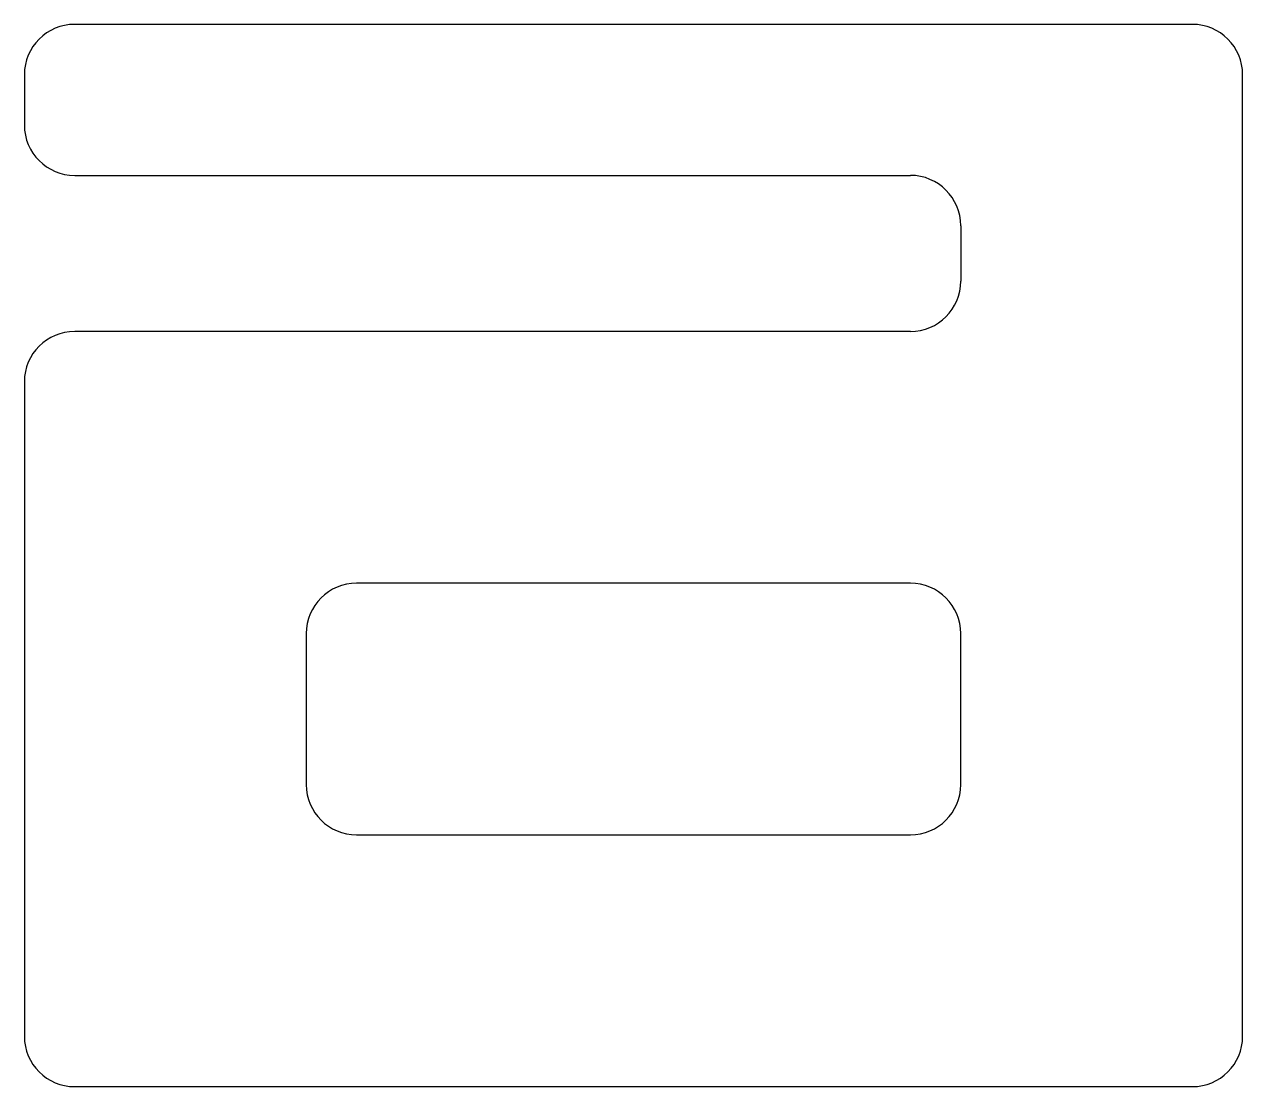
# Model space of a CAD drawing. Header units: millimetres. Extents: x -6.1 to 6.1, y -3.8 to 6.8.
import ezdxf

# ---------------------------------------------------------------- set-up
doc = ezdxf.new("R2010")
doc.units = ezdxf.units.MM

msp = doc.modelspace()

# ---------------------------------------------------------------- linework, layer by layer
at = {"color": 7, "linetype": 'Continuous', "lineweight": 25}
for p, q in [((5.55, 6.8), (-5.55, 6.8)), ((-6.05, 6.3), (-6.05, 5.8)), ((6.05, -3.25), (6.05, 6.3)), ((-5.55, 5.3), (2.75, 5.3)), ((3.25, 4.8), (3.25, 4.25)), ((2.75, 3.75), (-5.55, 3.75)), ((-6.05, 3.25), (-6.05, -3.25)), ((2.75, 1.25), (-2.75, 1.25)), ((-3.25, 0.75), (-3.25, -0.75)), ((3.25, -0.75), (3.25, 0.75)), ((-2.75, -1.25), (2.75, -1.25)), ((-5.55, -3.75), (5.55, -3.75))]:
    msp.add_line(p, q, dxfattribs=at)
for centre, start, end in [((-5.55, 6.3), 90, 180), ((5.55, 6.3), 0, 90), ((-5.55, 5.8), 180, 270), ((2.75, 4.8), 0, 90), ((2.75, 4.25), 270, 0), ((-5.55, 3.25), 90, 180), ((-2.75, 0.75), 90, 180), ((2.75, 0.75), 0, 90), ((-2.75, -0.75), 180, 270), ((2.75, -0.75), 270, 0), ((-5.55, -3.25), 180, 270), ((5.55, -3.25), 270, 0)]:
    msp.add_arc(centre, 0.5, start, end, dxfattribs=at)

doc.saveas('drawing.dxf')
